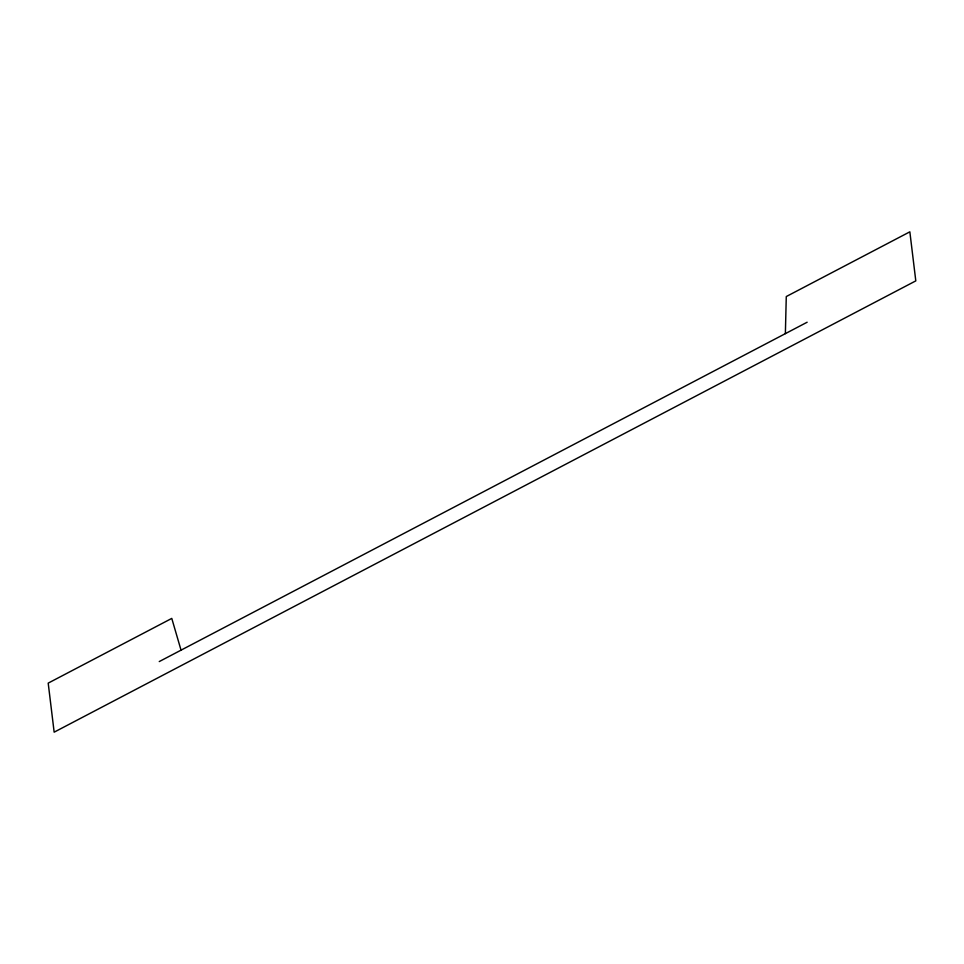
<?xml version="1.0" encoding="UTF-8"?>
<svg xmlns="http://www.w3.org/2000/svg" width="964" height="964" viewBox="0 0 964 964"><rect width="100%" height="100%" fill="white"/><g stroke="black" fill="none" stroke-linecap="round" stroke-linejoin="round"><path stroke-width="1.45" d="M785.371 333.628L786.275 296.55L909.847 231.83L915.8 280.873L54.153 732.17L48.2 683.127L171.773 618.406L181.039 650.158M159.253 661.569L807.145 322.229"/></g></svg>
